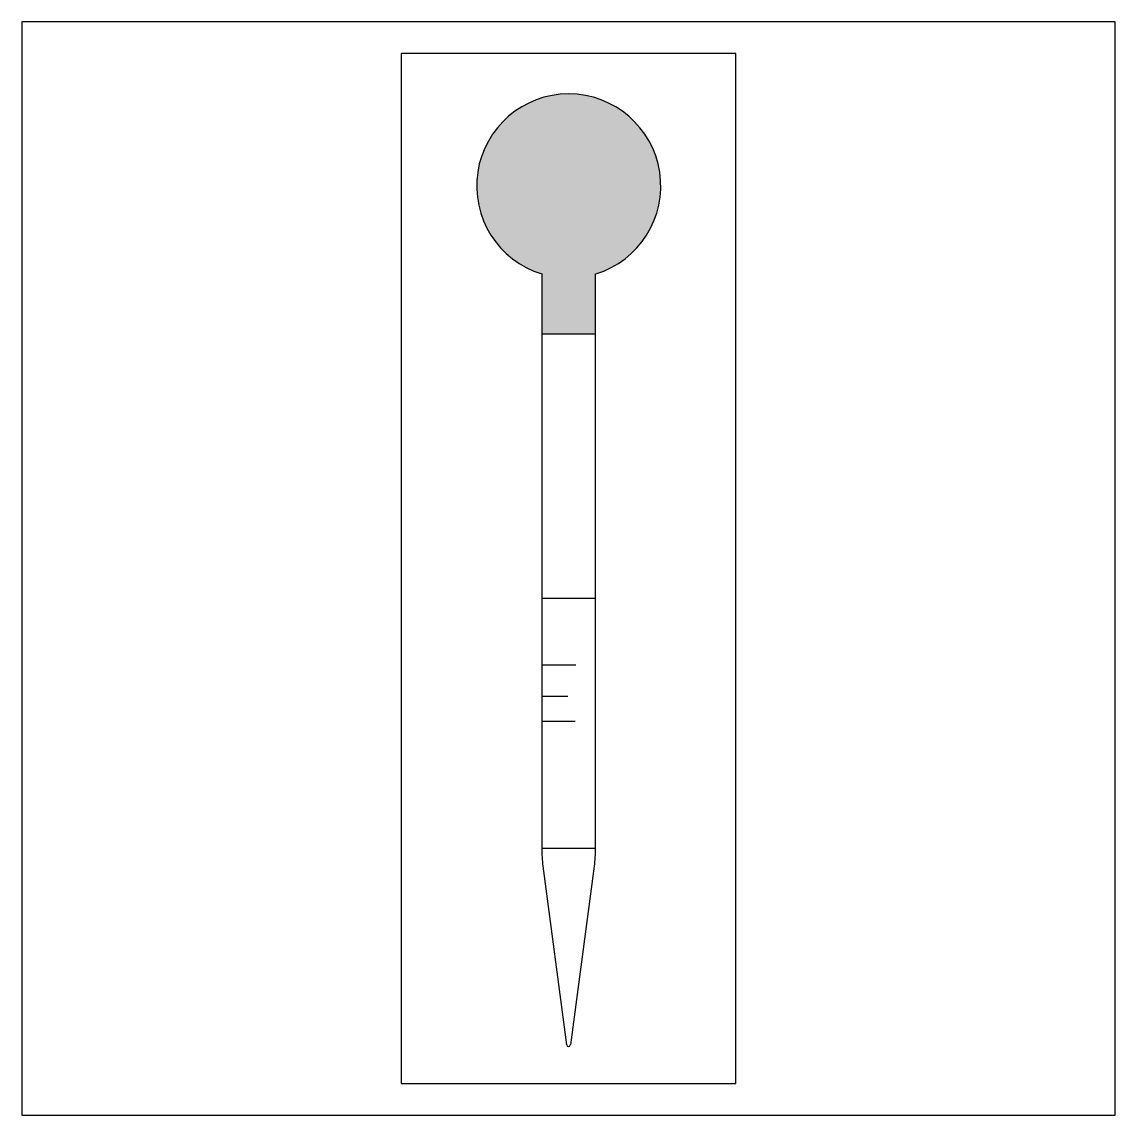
# Model space of a CAD drawing. Header units: millimetres. Extents: x 0 to 1000, y 0 to 1000.
import ezdxf

# ---------------------------------------------------------------- set-up
doc = ezdxf.new("R2010")
doc.units = ezdxf.units.MM
doc.layers.get('0').update_dxf_attribs({"color": 2})
doc.layers.add('1', color=1, linetype='Continuous')
doc.layers.add('3', color=7, linetype='Continuous')

msp = doc.modelspace()

# ---------------------------------------------------------------- hatches: boundary and pattern name
at = {"layer": '3'}
msp.add_hatch(color=256, dxfattribs=at).paths.add_polyline_path([(475.5, 769.4), (475.5, 714.6), (524.5, 714.6), (524.5, 769.3, 6.72227)])

# ---------------------------------------------------------------- linework, layer by layer
at = {"color": 2}
msp.add_lwpolyline([(0, 0), (1000, 0), (1000, 1000), (0, 1000)], close=True, dxfattribs=at)
at = {"layer": '1', "color": 1}
for p, q in [((346.8, 971.1), (346.8, 28.9)), ((653.2, 971.1), (346.8, 971.1)), ((653.2, 28.9), (653.2, 971.1)), ((346.8, 28.9), (653.2, 28.9))]:
    msp.add_line(p, q, dxfattribs=at)
at = {"layer": '3'}
for p, q in [((475.5, 714.6), (524.5, 714.6)), ((475.5, 472.8), (524.5, 472.8)), ((475.5, 411.8), (506.6, 411.8)), ((475.5, 383.1), (499.3, 383.1)), ((475.5, 360.3), (506.2, 360.3)), ((475.5, 244.1), (524.9, 244.1))]:
    msp.add_line(p, q, dxfattribs=at)
for points in [[(475.5, 769.4), (475.5, 244.1, 0.03314), (476.6, 227.7), (498.3, 64.4)], [(524.5, 769.4), (524.5, 244.1, -0.03314), (523.4, 227.7), (501.7, 64.4)]]:
    msp.add_lwpolyline(points, format="xyb", dxfattribs=at)
for centre, radius, start, end in [((500.2, 849.9), 84.2, 287.0768, 252.9232), ((500, 64.4), 1.65, 180, 0)]:
    msp.add_arc(centre, radius, start, end, dxfattribs=at)

doc.saveas('drawing.dxf')
